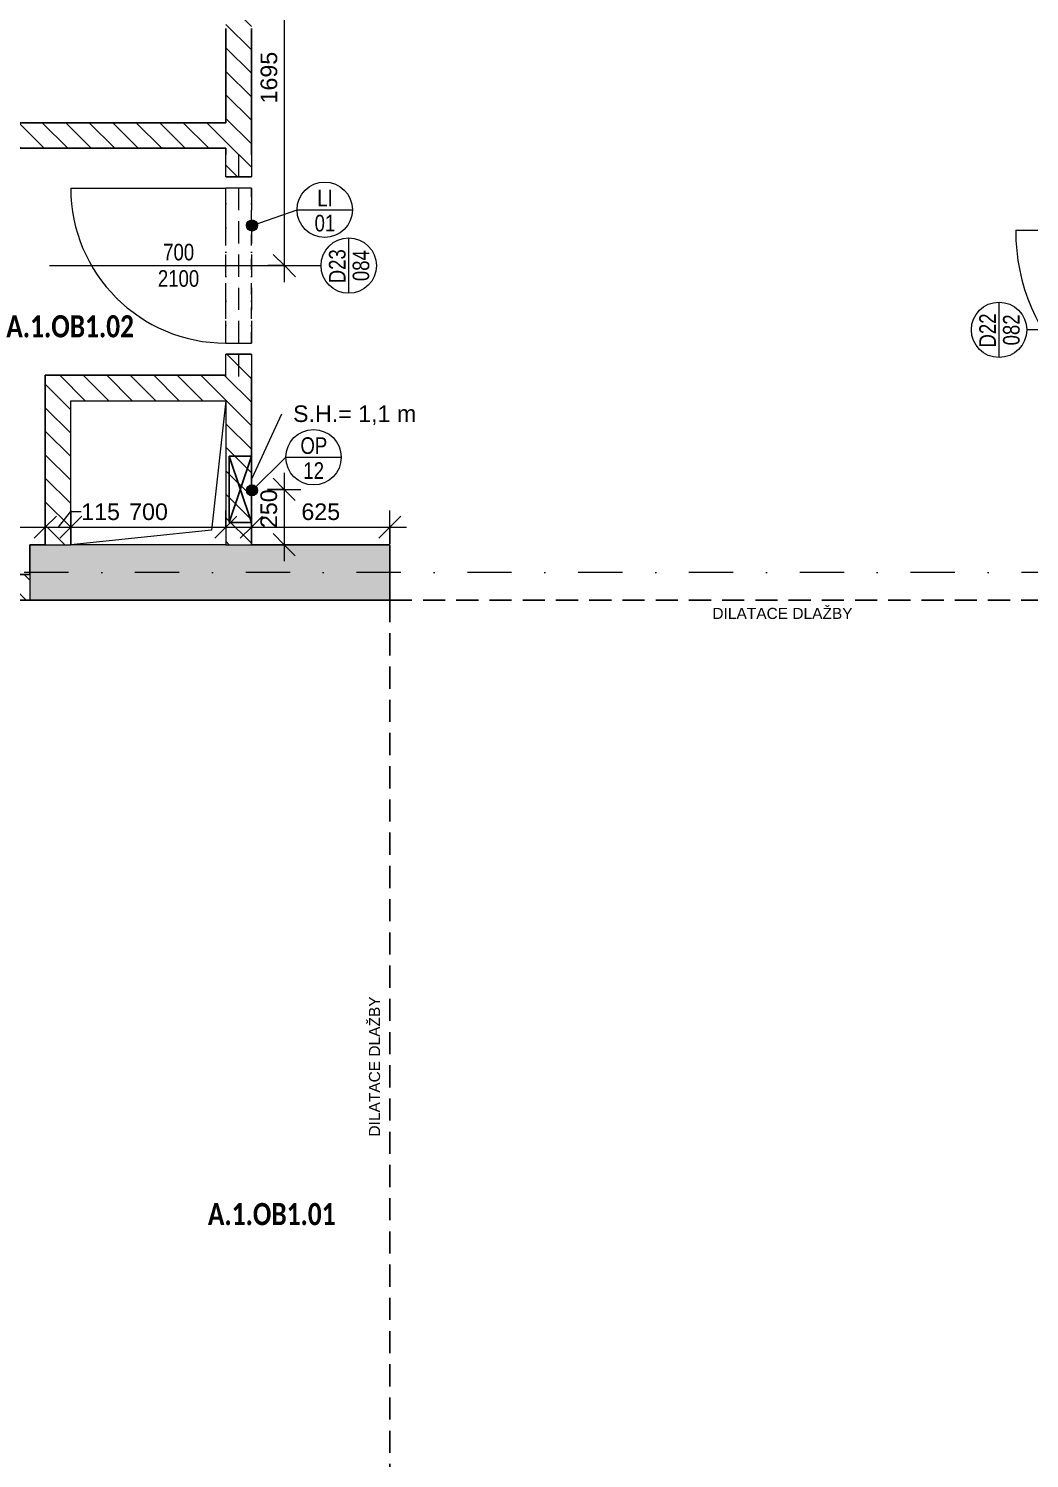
# Model space of a CAD drawing. Header units: millimetres. Extents: x -2616 to 42510, y -3604 to 14792.
# Drawn here: x 2620 to 7137, y 2850 to 9305 of the extents above; entities that cross this region are included whole.
import ezdxf

# ---------------------------------------------------------------- set-up
doc = ezdxf.new("R2010")
doc.units = ezdxf.units.MM
for name, pattern in [('HA_Dash_3mm-S1mm', [150, 100, -50]), ('HA_DashDot_10mm-S3mm', [500, 200, -150, 0, -150]), ('HA_DashDot_2_2mm-S0_6mm', [110, 50, -30, 0, -30])]:
    doc.linetypes.add(name, pattern=pattern)
for name, color, linetype, lineweight in [('A-____-____-DIMS', 9, 'Continuous', 5), ('A-____-____-DIMS-50', 9, 'Continuous', 5), ('A-AREA-____-IDEN', 9, 'Continuous', 9), ('A-DETL-____-HDLN', 9, 'HA_Dash_3mm-S1mm', 25), ('A-DETL-____-OTLN', 9, 'Continuous', 25), ('A-DETL-GENF-OTLN', 9, 'Continuous', 9), ('A-DOOR-____-IDEN', 9, 'Continuous', 9), ('A-DOOR-____-MCUT', 9, 'HA_DashDot_2_2mm-S0_6mm', 9), ('A-DOOR-____-OTLN', 9, 'Continuous', 9), ('A-DOOR-FRAM-MCUT', 9, 'Continuous', 9), ('A-GENM-____-HDLN', 9, 'HA_Dash_3mm-S1mm', 9), ('A-GENM-____-IDEN', 9, 'Continuous', 9), ('A-GENM-____-OTLN', 9, 'Continuous', 9), ('A-WALL-____-MCUT', 9, 'Continuous', 25), ('A-WALL-____-PATT', 9, 'Continuous', 25), ('G-____-____-TEXT', 9, 'Continuous', 5), ('I-WALL-____-MCUT', 9, 'Continuous', 25), ('S-GRID-____-OTLN', 9, 'Continuous', 5)]:
    doc.layers.add(name, color=color, linetype=linetype, lineweight=lineweight)
doc.styles.add('Arial_1', font='arial.ttf', dxfattribs={"height": 75})
doc.styles.add('Arial_2', font='arial.ttf', dxfattribs={"width": 0.8, "height": 75})
doc.styles.add('Arial_3', font='arial.ttf', dxfattribs={"height": 50})
doc.styles.add('Calibri_B', font='calibrib.ttf', dxfattribs={"width": 0.8, "height": 100})
doc.dimstyles.new('Inner_Dimensions', dxfattribs={"dimscale": 304.8, "dimtxt": 76.519455, "dimasz": 0.328084, "dimexe": 0.246063, "dimexo": 0.0625, "dimgap": 0.032808, "dimtad": 1, "dimdec": 0, "dimzin": 0, "dimdsep": 46, "dimtxsty": 'Arial_1', "dimblk1": 'OBLIQUE', "dimblk2": 'OBLIQUE', "dimsah": 1, "dimcen": 0.09, "dimdle": 0.246063, "dimazin": 0, "dimtfac": 1, "dimtdec": 4, "dimtix": 1, "dimtmove": 0, "dimatfit": 3, "dimfxl": 0.246063, "dimfxlon": 1, "dimtvp": 1, "dimtolj": 1, "dimtzin": 0, "dimlwd": 9, "dimlwe": 9, "dimarcsym": 2})
doc.dimstyles.new('Inner_Dimensions_1', dxfattribs={"dimscale": 304.8, "dimtxt": 76.519455, "dimasz": 0.328084, "dimexe": 0.246063, "dimexo": 0.0625, "dimgap": 0.032808, "dimtad": 1, "dimdec": 0, "dimzin": 0, "dimdsep": 46, "dimtxsty": 'Arial_1', "dimblk1": 'OBLIQUE', "dimblk2": 'OBLIQUE', "dimsah": 1, "dimcen": 0.09, "dimdle": 0.246063, "dimazin": 0, "dimtfac": 1, "dimtdec": 4, "dimtix": 1, "dimtmove": 1, "dimatfit": 3, "dimfxl": 0.246063, "dimfxlon": 1, "dimtvp": 1, "dimtolj": 1, "dimtzin": 0, "dimlwd": 9, "dimlwe": 9, "dimarcsym": 2})
doc.dimstyles.new('Inner_Dimensions_2', dxfattribs={"dimscale": 304.8, "dimtxt": 76.519455, "dimasz": 0.328084, "dimexe": 0.246063, "dimexo": 0.0625, "dimgap": 0.032808, "dimtad": 1, "dimdec": 0, "dimzin": 0, "dimdsep": 46, "dimtxsty": 'Arial_1', "dimblk1": 'OBLIQUE', "dimblk2": 'OBLIQUE', "dimsah": 1, "dimcen": 0.09, "dimdle": 0.246063, "dimazin": 0, "dimtfac": 1, "dimtdec": 4, "dimtix": 1, "dimtmove": 2, "dimatfit": 3, "dimfxl": 0.246063, "dimfxlon": 1, "dimtvp": 1, "dimtolj": 1, "dimtzin": 0, "dimlwd": 9, "dimlwe": 9, "dimarcsym": 2})
pattern_1 = [(135, (0, 0), (-53.033, -53.033), [])]

# ---------------------------------------------------------------- blocks, each defined once
blk = doc.blocks.new('HA_DR_Single_Swing_Solid - In_OJ_700x2100-2215883-DSP_1NP-A')
at = {"layer": 'A-DOOR-____-MCUT'}
for p, q in [((-350, 57.5), (350, 57.5)), ((-350, -57.5), (350, -57.5))]:
    blk.add_line(p, q, dxfattribs=at)
at = {"layer": 'A-DOOR-____-OTLN', "lineweight": 5}
blk.add_line((350, 757.5), (350, 57.5), dxfattribs=at)
blk.add_arc((350, 57.5), 700, 90, 180, dxfattribs=at)
at = {"layer": 'A-DOOR-FRAM-MCUT'}
for p, q in [((-350, 57.5), (-350, -57.5)), ((350, -57.5), (350, 57.5))]:
    blk.add_line(p, q, dxfattribs=at)
blk = doc.blocks.new('HA_DR_Single_Swing_Solid - In_OJ_900x2100_Vstupni-2215765-DSP_1NP-A')
at = {"layer": 'A-DOOR-____-MCUT'}
for p, q in [((-450, 125), (450, 125)), ((-450, -125), (450, -125))]:
    blk.add_line(p, q, dxfattribs=at)
at = {"layer": 'A-DOOR-____-OTLN', "lineweight": 5}
blk.add_line((450, 1025), (450, 125), dxfattribs=at)
at = {"layer": 'A-DOOR-____-OTLN'}
for p, q in [((-500, 125), (500, 125)), ((-500, -125), (500, -125))]:
    blk.add_line(p, q, dxfattribs=at)
at = {"layer": 'A-DOOR-____-OTLN', "lineweight": 5}
blk.add_arc((450, 125), 900, 90, 180, dxfattribs=at)
at = {"layer": 'A-DOOR-FRAM-MCUT'}
for p, q in [((-450, 125), (-450, -125)), ((450, -125), (450, 125))]:
    blk.add_line(p, q, dxfattribs=at)
blk = doc.blocks.new('HA_GM_Shaft_Rectangle - Default-2240303-DSP_1NP-A')
at = {"layer": 'A-DETL-GENF-OTLN'}
for p, q in [((65, -65), (700, 0)), ((0, -650), (65, -65))]:
    blk.add_line(p, q, dxfattribs=at)
at = {"layer": 'A-GENM-____-OTLN'}
for p, q in [((0, -650), (0, 0)), ((0, 0), (700, 0)), ((700, 0), (700, -650)), ((700, -650), (0, -650))]:
    blk.add_line(p, q, dxfattribs=at)
blk = doc.blocks.new('TB_Porotherm KP11_5_1000mm - TB_Porotherm KP11_5_1000mm-1965691-DSP_1NP-A')
at = {"layer": 'A-GENM-____-HDLN'}
for p, q in [((-500, 57.5), (500, 57.5)), ((-500, 0), (500, 0)), ((500, -57.5), (-500, -57.5))]:
    blk.add_line(p, q, dxfattribs=at)
blk = doc.blocks.new('HA_TAG_Door_TypeMark_wDimensions - Scale50_Left with Bouble-921048-DSP_1NP-A')
at = {"layer": 'A-DOOR-____-IDEN'}
for p, q in [((-2.5, 22), (2.5, 22)), ((0, -5), (0, 19.5))]:
    blk.add_line(p, q, dxfattribs=at)
blk.add_circle((0, 22), 2.5, dxfattribs=at)
blk = doc.blocks.new('HA_TAG_Door_TypeMark_wDimensions - Scale50_Right with Bouble-921060-DSP_1NP-A')
at = {"layer": 'A-DOOR-____-IDEN'}
for p, q in [((0, 5), (0, -19.5)), ((-2.5, -22), (2.5, -22))]:
    blk.add_line(p, q, dxfattribs=at)
blk.add_circle((0, -22), 2.5, dxfattribs=at)
blk = doc.blocks.new('DIMBLOCK109-DSP_1NP-A')
at = {"layer": 'A-____-____-DIMS-50', "lineweight": 9}
for p, q in [((1250, 7129), (1250, 6979)), ((1250, 7054), (1250, 7129)), ((1250, 7054), (1300, 7104)), ((2695, 7129), (2695, 6979)), ((2695, 7054), (2695, 7129)), ((2695, 7054), (2745, 7104)), ((1250, 7054), (1200, 7004)), ((1250, 7054), (2695, 7054)), ((2695, 7054), (2645, 7004))]:
    blk.add_line(p, q, dxfattribs=at)
at = {"layer": 'A-____-____-DIMS-50', "color": 0, "lineweight": 9, "insert": (1857.1, 7161.4), "char_height": 75, "width": 276.883, "attachment_point": 1, "line_spacing_factor": 0.941778, "style": 'Arial_1'}
blk.add_mtext('1445', dxfattribs=at)
blk = doc.blocks.new('_Oblique')
at = {"color": 0, "linetype": 'ByBlock', "lineweight": -2}
blk.add_line((-0.5, -0.5), (0.5, 0.5), dxfattribs=at)
blk = doc.blocks.new('DIMBLOCK110-DSP_1NP-A')
at = {"layer": 'A-____-____-DIMS-50', "lineweight": 9}
for p, q in [((2695, 7129), (2695, 6979)), ((2695, 7054), (2695, 7129)), ((2695, 7054), (2745, 7104)), ((2807.2, 7122.9), (2752.5, 7054)), ((2857.2, 7122.9), (2807.2, 7122.9)), ((2810, 7129), (2810, 6979)), ((2810, 7054), (2810, 7129)), ((2810, 7054), (2860, 7104)), ((2695, 7054), (2645, 7004)), ((2695, 7054), (2810, 7054)), ((2810, 7054), (2760, 7004))]:
    blk.add_line(p, q, dxfattribs=at)
at = {"layer": 'A-____-____-DIMS-50', "color": 0, "lineweight": 9, "insert": (2857.2, 7161.4), "char_height": 75, "width": 207.662, "attachment_point": 1, "line_spacing_factor": 0.941778, "style": 'Arial_1'}
blk.add_mtext('115', dxfattribs=at)
blk = doc.blocks.new('DIMBLOCK111-DSP_1NP-A')
at = {"layer": 'A-____-____-DIMS-50', "lineweight": 9}
for p, q in [((2810, 7129), (2810, 6979)), ((2810, 7054), (2810, 7129)), ((2810, 7054), (2860, 7104)), ((3510, 7129), (3510, 6979)), ((3510, 7054), (3510, 7129)), ((3510, 7054), (3560, 7104)), ((2810, 7054), (2760, 7004)), ((2810, 7054), (3585, 7054)), ((3510, 7054), (3460, 7004))]:
    blk.add_line(p, q, dxfattribs=at)
at = {"layer": 'A-____-____-DIMS-50', "color": 0, "lineweight": 9, "insert": (3073.5, 7161.4), "char_height": 75, "width": 207.662, "attachment_point": 1, "line_spacing_factor": 0.941778, "style": 'Arial_1'}
blk.add_mtext('700', dxfattribs=at)
blk = doc.blocks.new('DIMBLOCK152-DSP_1NP-A')
at = {"layer": 'A-____-____-DIMS-50', "lineweight": 9}
for p, q in [((3774.2, 9930), (3724.2, 9980)), ((3699.2, 9930), (3849.2, 9930)), ((3774.2, 9930), (3699.2, 9930)), ((3774.2, 8160), (3774.2, 9930)), ((3774.2, 9930), (3824.2, 9880)), ((3774.2, 8235), (3724.2, 8285)), ((3699.2, 8235), (3849.2, 8235)), ((3774.2, 8235), (3699.2, 8235)), ((3774.2, 8235), (3824.2, 8185))]:
    blk.add_line(p, q, dxfattribs=at)
at = {"layer": 'A-____-____-DIMS-50', "color": 0, "lineweight": 9, "insert": (3666.8, 8967.1), "char_height": 75, "width": 276.883, "attachment_point": 1, "rotation": 90, "line_spacing_factor": 0.941778, "style": 'Arial_1'}
blk.add_mtext('1695', dxfattribs=at)
blk = doc.blocks.new('HA_TAG_GM_Products - Generic-588599-DSP_1NP-A')
at = {"layer": 'A-GENM-____-IDEN'}
blk.add_line((-2.5, 0), (2.5, 0), dxfattribs=at)
blk.add_circle((0, 0), 2.5, dxfattribs=at)
blk = doc.blocks.new('DIMBLOCK202-DSP_1NP-A')
at = {"layer": 'A-____-____-DIMS-50', "lineweight": 9}
for p, q in [((3625, 7129), (3625, 6979)), ((3625, 7054), (3625, 7129)), ((3625, 7054), (3675, 7104)), ((4250, 6979), (4250, 7129)), ((4250, 7054), (4300, 7104)), ((3550, 7054), (4325, 7054)), ((3625, 7054), (3575, 7004)), ((4250, 7054), (4200, 7004)), ((4250, 7054), (4250, 6979))]:
    blk.add_line(p, q, dxfattribs=at)
at = {"layer": 'A-____-____-DIMS-50', "color": 0, "lineweight": 9, "insert": (3851, 7161.4), "char_height": 75, "width": 207.662, "attachment_point": 1, "line_spacing_factor": 0.941778, "style": 'Arial_1'}
blk.add_mtext('625', dxfattribs=at)
blk = doc.blocks.new('DIMBLOCK208-DSP_1NP-A')
at = {"layer": 'A-____-____-DIMS-50', "lineweight": 9}
for p, q in [((3773.3, 7299.9), (3773.3, 6900)), ((3773.3, 7224.9), (3723.3, 7274.9)), ((3698.3, 7224.9), (3848.3, 7224.9)), ((3773.3, 7224.9), (3698.3, 7224.9)), ((3773.3, 7224.9), (3823.3, 7174.9)), ((3848.3, 6975), (3698.3, 6975)), ((3773.3, 6975), (3723.3, 7025)), ((3773.3, 6975), (3823.3, 6925)), ((3773.3, 6975), (3848.3, 6975))]:
    blk.add_line(p, q, dxfattribs=at)
at = {"layer": 'A-____-____-DIMS-50', "color": 0, "lineweight": 9, "insert": (3665.9, 7050.2), "char_height": 75, "width": 207.662, "attachment_point": 1, "rotation": 90, "line_spacing_factor": 0.941778, "style": 'Arial_1'}
blk.add_mtext('250', dxfattribs=at)

msp = doc.modelspace()

# ---------------------------------------------------------------- hatches: boundary and pattern name
at = {"layer": 'A-GENM-____-IDEN'}
h = msp.add_hatch(color=256, dxfattribs=at)
edge = h.paths.add_edge_path()
edge.add_arc((3628.3, 8416.2), 25, 0, 360)
h = msp.add_hatch(color=256, dxfattribs=at)
edge = h.paths.add_edge_path()
edge.add_arc((3628.3, 7220.2), 25, 0, 360)
at = {"layer": 'A-WALL-____-PATT', "lineweight": 5}
h = msp.add_hatch(dxfattribs=at)
h.set_pattern_fill('FP_3', color=256, style=0, pattern_type=2)
h.set_pattern_definition(pattern_1)
h.paths.add_polyline_path([(3510, 6975), (3625, 6975), (3625, 7835), (3510, 7835), (3510, 7625)])
h.paths.add_polyline_path([(3625, 8635), (3625, 9480), (3510, 9480), (3510, 8635)])
h.paths.add_polyline_path([(3625, 10380), (3625, 11550), (3510, 11550), (3510, 10380)])
h = msp.add_hatch(dxfattribs=at)
h.set_pattern_fill('FP_3', color=256, style=0, pattern_type=2)
h.set_pattern_definition(pattern_1)
h.paths.add_polyline_path([(1603.7, 8765), (3510, 8765), (3510, 8880), (100, 8880), (100, 8765), (1250, 8765)])
h = msp.add_hatch(dxfattribs=at)
h.set_pattern_fill('FP_3', color=256, style=0, pattern_type=2)
h.set_pattern_definition(pattern_1)
h.paths.add_polyline_path([(2810, 7625), (3510, 7625), (3510, 7740), (2695, 7740), (2695, 7625)])
h = msp.add_hatch(dxfattribs=at)
h.set_pattern_fill('FP_3', color=256, style=0, pattern_type=2)
h.set_pattern_definition(pattern_1)
h.paths.add_polyline_path([(2695, 6975), (2810, 6975), (2810, 7625), (2695, 7625)])
at = {"layer": 'A-WALL-____-PATT', "lineweight": 9}
msp.add_hatch(color=256, dxfattribs=at).paths.add_polyline_path([(4250, 6725), (4250, 6975), (2625, 6975), (2625, 6725)])
at = {"layer": 'A-WALL-____-PATT', "lineweight": 5}
h = msp.add_hatch(dxfattribs=at)
h.set_pattern_fill('FP_3', color=256, style=0, pattern_type=2)
h.set_pattern_definition(pattern_1)
h.paths.add_polyline_path([(2625, 6725), (2625, 6840), (100, 6840), (100, 6725), (1603.7, 6725)])

# ---------------------------------------------------------------- linework, layer by layer
at = {"layer": 'A-DETL-____-HDLN'}
for q in [(7975, 6725), (4250, 100)]:
    msp.add_line((4250, 6725), q, dxfattribs=at)
at = {"layer": 'A-DETL-____-OTLN'}
for p, q in [((3625, 7374.9), (3525, 7374.9)), ((3525, 7374.9), (3525, 7074.9)), ((3625, 7074.9), (3525, 7374.9)), ((3525, 7074.9), (3625, 7374.9)), ((3625, 7074.9), (3625, 7374.9)), ((3525, 7074.9), (3625, 7074.9))]:
    msp.add_line(p, q, dxfattribs=at)
at = {"layer": 'A-GENM-____-IDEN'}
for p, q in [((3628.3, 8416.2), (3831.3, 8487)), ((3628.3, 7220.2), (3780.7, 7369.9))]:
    msp.add_line(p, q, dxfattribs=at)
for centre in [(3628.3, 8416.2), (3628.3, 7220.2)]:
    msp.add_circle(centre, 25, dxfattribs=at)
at = {"layer": 'A-WALL-____-MCUT', "lineweight": 9}
for p, q in [((2695, 6975), (2810, 6975)), ((3510, 6975), (3625, 6975)), ((2625, 6840), (2625, 6725))]:
    msp.add_line(p, q, dxfattribs=at)
at = {"layer": 'G-____-____-TEXT', "color": 250, "lineweight": 9}
msp.add_line((3628, 7275), (3763.4, 7566.4), dxfattribs=at)
at = {"layer": 'I-WALL-____-MCUT'}
for p, q in [((3510, 9305), (3510, 8880)), ((3625, 8735), (3625, 9305)), ((3510, 8880), (100, 8880)), ((1250, 8765), (3510, 8765)), ((3510, 8765), (3510, 8735)), ((3510, 8635), (3625, 8635)), ((3625, 7835), (3510, 7835)), ((3510, 7740), (2695, 7740)), ((2695, 7740), (2695, 6975)), ((3625, 6975), (3625, 7735)), ((2695, 6975), (2625, 6975)), ((2625, 6975), (2625, 6840)), ((4250, 6975), (3625, 6975)), ((4250, 6725), (4250, 6975)), ((2625, 6840), (1250, 6840)), ((1065, 6725), (4250, 6725))]:
    msp.add_line(p, q, dxfattribs=at)
at = {"layer": 'S-GRID-____-OTLN', "linetype": 'HA_DashDot_10mm-S3mm', "lineweight": 9}
msp.add_line((24303.9, 6850), (-1016, 6850), dxfattribs=at)

# ---------------------------------------------------------------- block references
at = {"layer": 'A-DOOR-____-IDEN', "xscale": 49.99999999999998, "yscale": 49.99999999999998, "zscale": 49.99999999999998}
for name, p, rotation in [('HA_TAG_Door_TypeMark_wDimensions - Scale50_Right with Bouble-921060-DSP_1NP-A', (2964.6, 8235), 89.99999999999991), ('HA_TAG_Door_TypeMark_wDimensions - Scale50_Left with Bouble-921048-DSP_1NP-A', (8100, 7945), 90.00000000000004)]:
    msp.add_blockref(name, p, dxfattribs=dict(at, rotation=rotation))
at = {"layer": 'A-DOOR-____-OTLN'}
for name, p, rotation in [('HA_DR_Single_Swing_Solid - In_OJ_700x2100-2215883-DSP_1NP-A', (3567.5, 8235), 89.99999999999982), ('HA_DR_Single_Swing_Solid - In_OJ_900x2100_Vstupni-2215765-DSP_1NP-A', (8100, 7945), 89.99999999999993)]:
    msp.add_blockref(name, p, dxfattribs=dict(at, rotation=rotation))
at = {"layer": 'A-GENM-____-IDEN', "xscale": 49.99999999999998, "yscale": 49.99999999999998, "zscale": 49.99999999999998}
for p in [(3956.3, 8487), (3905.7, 7369.9)]:
    msp.add_blockref('HA_TAG_GM_Products - Generic-588599-DSP_1NP-A', p, dxfattribs=at)
at = {"layer": 'A-GENM-____-OTLN', "rotation": 270.0000000000001}
msp.add_blockref('TB_Porotherm KP11_5_1000mm - TB_Porotherm KP11_5_1000mm-1965691-DSP_1NP-A', (3567.5, 8235), dxfattribs=at)
at = {"layer": 'A-GENM-____-OTLN', "lineweight": 5, "rotation": 180}
msp.add_blockref('HA_GM_Shaft_Rectangle - Default-2240303-DSP_1NP-A', (3510, 6975), dxfattribs=at)

# ---------------------------------------------------------------- texts
at = {"layer": 'A-AREA-____-IDEN', "lineweight": 5, "char_height": 100, "width": 715.105, "attachment_point": 1, "style": 'Calibri_B'}
for s, insert in [('A.1.OB1.02', (2518.8, 8011)), ('A.1.OB1.01', (3428.8, 4003.2))]:
    msp.add_mtext(s, dxfattribs=dict(at, insert=insert))
at = {"layer": 'A-DOOR-____-IDEN', "lineweight": 5, "char_height": 75, "attachment_point": 1, "style": 'Arial_2'}
for s, insert, width in [('700', (3227, 8333.6), 173.164), ('2100', (3203.2, 8214.5), 230.886)]:
    msp.add_mtext(s, dxfattribs=dict(at, insert=insert, width=width))
at = {"layer": 'A-DOOR-____-IDEN', "lineweight": 5, "char_height": 75, "attachment_point": 1, "rotation": 90, "style": 'Arial_2'}
for s, insert, width in [('D23', (3975.2, 8155.2), 189.198), ('084', (4082.3, 8164.8), 173.164), ('D22', (6910.6, 7865.2), 189.198), ('082', (7017.7, 7874.8), 173.164)]:
    msp.add_mtext(s, dxfattribs=dict(at, insert=insert, width=width))
at = {"layer": 'A-GENM-____-IDEN', "lineweight": 5, "char_height": 75, "attachment_point": 1, "style": 'Arial_2'}
for s, insert, width in [('LI', (3922.5, 8577.1), 86.582), ('01', (3910.5, 8464.3), 115.443), ('OP', (3846.7, 7460), 147.51), ('12', (3859.9, 7347.3), 115.443)]:
    msp.add_mtext(s, dxfattribs=dict(at, insert=insert, width=width))
at = {"layer": 'G-____-____-TEXT', "color": 7, "lineweight": 9, "attachment_point": 1}
for s, insert, char_height, width, style in [('S.H.= 1,1 m', (3813.4, 7603.9), 75, 685.443, 'Arial_1'), ('DILATACE DLAŽBY', (5706.1, 6689.8), 50, 749.578, 'Arial_3')]:
    msp.add_mtext(s, dxfattribs=dict(at, insert=insert, char_height=char_height, width=width, style=style))
at = {"layer": 'G-____-____-TEXT', "color": 7, "lineweight": 9, "insert": (4155.9, 4303), "char_height": 50, "width": 749.578, "attachment_point": 1, "rotation": 90, "style": 'Arial_3'}
msp.add_mtext('DILATACE DLAŽBY', dxfattribs=at)

# ---------------------------------------------------------------- dimensions: what is measured, and where the dimension line sits
at = {"layer": 'A-____-____-DIMS', "lineweight": 9}
dim = msp.add_linear_dim(base=(3774.2, 9930), p1=(3699.2, 8235), p2=(3699.2, 9930), angle=90, dimstyle='Inner_Dimensions', override={"dimpost": '<>', "dimfxl": 1695}, dxfattribs=at)
dim.commit()
dim.dimension.update_dxf_attribs({"geometry": 'DIMBLOCK152-DSP_1NP-A', "text_midpoint": (3725.9, 9082.5)})
dim = msp.add_linear_dim(base=(3773.3, 6975), p1=(3698.3, 7224.9), p2=(3848.3, 6975), angle=90, dimstyle='Inner_Dimensions_2', override={"dimpost": '<>', "dimfxl": 291.453173}, dxfattribs=at)
dim.commit()
dim.dimension.update_dxf_attribs({"geometry": 'DIMBLOCK208-DSP_1NP-A', "text_midpoint": (3715.9, 7154), "dimtype": 160, "text_rotation": 90})
for base, p1, p2, override, picture, middle in [((2695, 7054), (1250, 7129), (2695, 7129), {"dimpost": '<>', "dimfxl": 1445}, 'DIMBLOCK109-DSP_1NP-A', (1972.5, 7102.3)), ((3510, 7054), (2810, 7129), (3510, 7129), {"dimpost": '<>', "dimfxl": 700}, 'DIMBLOCK111-DSP_1NP-A', (3160, 7102.3)), ((4250, 7054), (3625, 7129), (4250, 6979), {"dimpost": '<>', "dimfxl": 642.748007}, 'DIMBLOCK202-DSP_1NP-A', (3937.5, 7102.3))]:
    dim = msp.add_linear_dim(base=base, p1=p1, p2=p2, dimstyle='Inner_Dimensions', override=override, dxfattribs=at)
    dim.commit()
    dim.dimension.update_dxf_attribs({"geometry": picture, "text_midpoint": middle})
dim = msp.add_linear_dim(base=(2810, 7054), p1=(2695, 7129), p2=(2810, 7129), dimstyle='Inner_Dimensions_1', override={"dimpost": '<>', "dimfxl": 115}, dxfattribs=at)
dim.commit()
dim.dimension.update_dxf_attribs({"geometry": 'DIMBLOCK110-DSP_1NP-A', "text_midpoint": (2961, 7111.4), "dimtype": 160})

doc.saveas('drawing.dxf')
